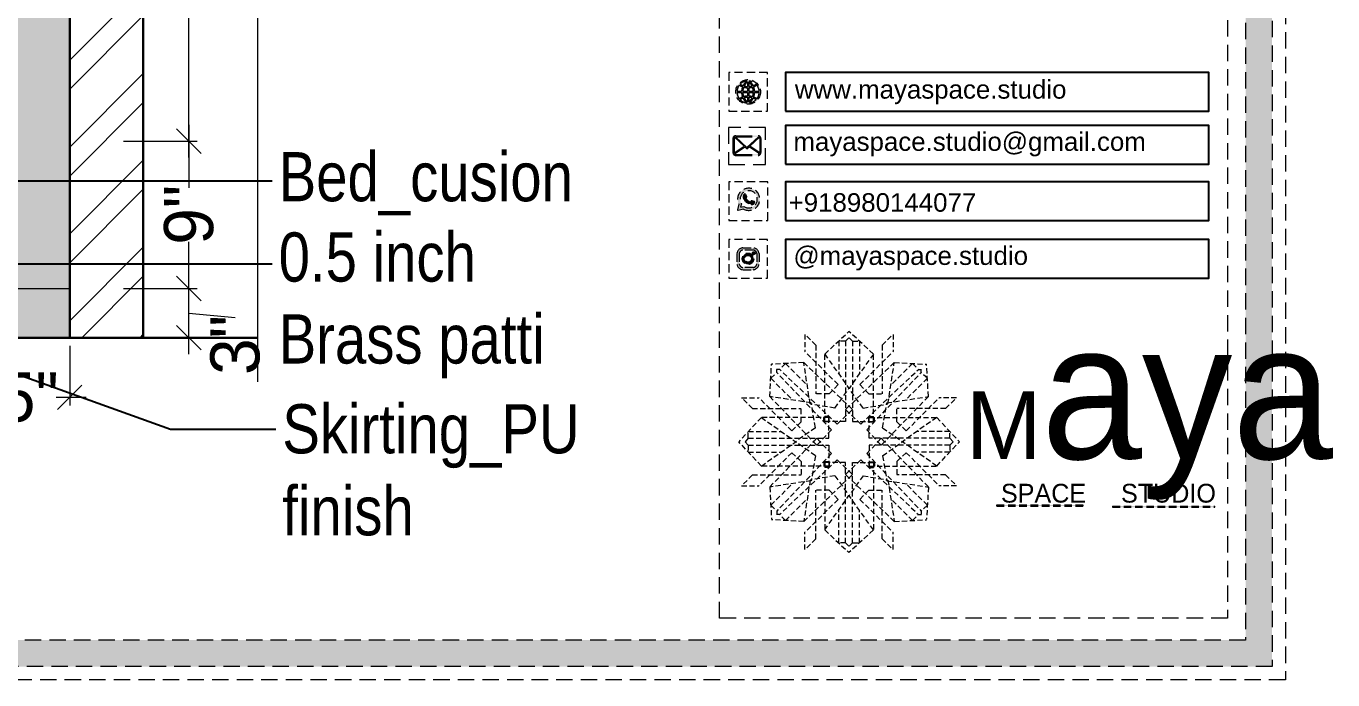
# Model space of a CAD drawing. Header units: millimetres. Extents: x 56222 to 3066687, y -650199 to -121287.
# Drawn here: x 134728 to 134807.8, y -183618 to -183578.1 of the extents above; entities that cross this region are included whole.
import ezdxf
from ezdxf import colors
from ezdxf.entities.mleader import LeaderData, LeaderLine
from ezdxf.math import Vec2, Vec3

# ---------------------------------------------------------------- set-up
doc = ezdxf.new("R2010")
doc.units = ezdxf.units.MM
doc.header["$MEASUREMENT"] = 0
doc.header["$PDMODE"] = 35
doc.linetypes.add('DASHED', pattern=[0.75, 0.5, -0.25])
doc.linetypes.add('DASHEDX2', pattern=[1.5, 1, -0.5])
doc.layers.get('Defpoints').update_dxf_attribs({"color": 220})
doc.layers.add('AR HATCH-7', color=7, linetype='Continuous')
for name, color, linetype, lineweight in [('Dimension', 10, 'DASHEDX2', 20), ('FURNITURE', 32, 'Continuous', 9), ('furniture dimensions', 1, 'DASHED', 0), ('SECTION ( SLAB PLine )', 104, 'Continuous', 30), ('Text', 7, 'Continuous', 15), ('wall', 7, 'Continuous', 30), ('XX~SLAB ( BEAM )~ ( DIM )', 7, 'Continuous', 9)]:
    doc.layers.add(name, color=color, linetype=linetype, lineweight=lineweight)
doc.styles.add('century g', font='GOTHIC.TTF')
doc.styles.get("Standard").update_dxf_attribs({"font": 'arial.ttf', "height": 6})
doc.styles.add('style4', font='ARIALN.TTF')
doc.dimstyles.new('Archana', dxfattribs={"dimtxt": 2, "dimasz": 0.75, "dimexe": 0.5, "dimexo": 0.5, "dimgap": 0, "dimtad": 0, "dimzin": 0, "dimdsep": 46, "dimlunit": 4, "dimtxsty": 'century g', "dimblk": 'OBLIQUE', "dimcen": 0, "dimdle": 1, "dimclrd": 256, "dimclre": 256, "dimclrt": 256, "dimadec": 0, "dimazin": 0, "dimtfac": 1, "dimtofl": 0, "dimtmove": 1, "dimatfit": 3, "dimfxl": 1, "dimfxlon": 1, "dimtolj": 1, "dimtzin": 0, "dimlwd": -1, "dimlwe": -1, "dimarcsym": 0})

# ---------------------------------------------------------------- blocks, each defined once
blk = doc.blocks.new('FSFSF')
at = {"color": 42, "lineweight": 5, "true_color": 0xe0ac11}
for p, q in [((28600.03, 143.51), (28600.03, 140.16)), ((28602.15, 141.41), (28600.03, 143.51)), ((28603.86, 139.69), (28608.58, 144.08)), ((28607.9, 142.22), (28606.58, 142.22)), ((28606.58, 142.22), (28606.58, 135.84)), ((28607.9, 142.22), (28608.58, 142.85)), ((28607.9, 142.22), (28607.9, 126.58)), ((28613.31, 139.69), (28608.58, 144.08)), ((28609.27, 142.22), (28608.59, 142.85)), ((28609.27, 142.22), (28609.27, 126.58)), ((28609.27, 142.22), (28610.59, 142.22)), ((28610.59, 142.22), (28610.59, 135.84)), ((28615.02, 141.41), (28617.14, 143.51)), ((28617.14, 143.51), (28617.14, 140.16)), ((28606.47, 133.76), (28600.03, 140.16)), ((28602.15, 141.41), (28602.15, 131.95)), ((28603.86, 126.58), (28603.86, 139.69)), ((28603.86, 139.69), (28608.58, 133.02)), ((28613.31, 139.69), (28608.59, 133.02)), ((28610.7, 133.76), (28617.14, 140.16)), ((28613.31, 126.58), (28613.31, 139.69)), ((28615.02, 141.41), (28615.02, 131.95)), ((28593.19, 131.45), (28593.54, 137.71)), ((28599.8, 138.06), (28593.54, 137.71)), ((28596.24, 137.86), (28595.12, 136.69)), ((28596.24, 137.86), (28600.47, 133.65)), ((28601.03, 130), (28599.8, 138.06)), ((28599.8, 138.05), (28608.58, 129.56)), ((28617.37, 138.05), (28608.59, 129.56)), ((28616.14, 130), (28617.37, 138.06)), ((28620.93, 137.86), (28616.7, 133.65)), ((28617.37, 138.06), (28623.63, 137.71)), ((28620.93, 137.86), (28622.05, 136.69)), ((28624, 131.45), (28623.65, 137.71)), ((28593.39, 135), (28594.56, 136.12)), ((28593.39, 135), (28597.6, 130.78)), ((28595.12, 136.69), (28594.53, 136.69)), ((28594.56, 136.12), (28594.56, 136.71)), ((28605.17, 124.98), (28594.56, 136.12)), ((28606.27, 126.08), (28595.12, 136.69)), ((28610.9, 126.08), (28622.05, 136.69)), ((28612.02, 124.98), (28622.62, 136.12)), ((28623.8, 135), (28619.59, 130.78)), ((28622.05, 136.69), (28622.64, 136.69)), ((28622.62, 136.12), (28622.62, 136.71)), ((28623.8, 135), (28622.62, 136.12)), ((28606.47, 133.76), (28604.75, 131.95)), ((28605.86, 129.18), (28608.58, 133.02)), ((28611.31, 129.18), (28608.59, 133.02)), ((28610.7, 133.76), (28612.42, 131.95)), ((28587.73, 131.22), (28591.08, 131.22)), ((28589.84, 129.1), (28587.73, 131.22)), ((28597.49, 124.78), (28591.08, 131.22)), ((28593.19, 131.45), (28601.69, 122.67)), ((28601.25, 130.22), (28593.19, 131.45)), ((28605.86, 129.18), (28601.03, 130)), ((28602.07, 125.39), (28601.25, 130.22)), ((28604.75, 131.95), (28602.15, 131.95)), ((28607.9, 128.92), (28608.58, 129.56)), ((28609.27, 128.92), (28608.59, 129.56)), ((28611.31, 129.18), (28616.14, 130)), ((28612.42, 131.95), (28615.02, 131.95)), ((28615.12, 125.39), (28615.94, 130.22)), ((28623.99, 131.45), (28615.5, 122.67)), ((28615.94, 130.22), (28624, 131.45)), ((28619.7, 124.78), (28626.1, 131.22)), ((28629.45, 131.22), (28626.1, 131.22)), ((28627.34, 129.1), (28629.45, 131.22)), ((28591.56, 127.39), (28587.17, 122.66)), ((28589.84, 129.1), (28599.29, 129.1)), ((28604.66, 127.39), (28591.56, 127.39)), ((28591.56, 127.39), (28598.23, 122.67)), ((28599.29, 126.5), (28599.29, 129.1)), ((28603.68, 126.54), (28603.68, 127.39)), ((28604.71, 127.57), (28603.86, 127.57)), ((28604.66, 123.35), (28604.66, 127.39)), ((28604.7, 126.58), (28604.71, 127.57)), ((28606.27, 126.08), (28608.58, 128.27)), ((28607.9, 128.92), (28608.58, 128.27)), ((28609.27, 128.92), (28608.59, 128.27)), ((28610.9, 126.08), (28608.59, 128.27)), ((28612.46, 126.58), (28612.46, 127.57)), ((28612.46, 127.57), (28613.31, 127.57)), ((28612.52, 123.35), (28612.52, 127.39)), ((28612.52, 127.39), (28625.63, 127.39)), ((28613.51, 126.54), (28613.51, 127.39)), ((28627.34, 129.1), (28617.89, 129.1)), ((28617.89, 126.5), (28617.89, 129.1)), ((28625.63, 127.39), (28618.96, 122.67)), ((28625.63, 127.39), (28630.02, 122.66)), ((28589.03, 123.35), (28589.03, 124.67)), ((28589.03, 124.67), (28595.4, 124.67)), ((28597.49, 124.78), (28599.29, 126.5)), ((28602.07, 125.39), (28598.23, 122.67)), ((28605.17, 124.98), (28602.97, 122.67)), ((28604.66, 126.54), (28603.68, 126.54)), ((28607.9, 126.58), (28603.86, 126.58)), ((28609.27, 126.58), (28613.31, 126.58)), ((28612.02, 124.98), (28614.21, 122.67)), ((28612.52, 126.54), (28613.51, 126.54)), ((28615.12, 125.39), (28618.96, 122.67)), ((28619.7, 124.78), (28617.89, 126.5)), ((28628.16, 124.67), (28621.78, 124.67)), ((28628.16, 123.35), (28628.16, 124.67)), ((28591.56, 117.94), (28587.17, 122.66)), ((28589.03, 123.35), (28588.4, 122.67)), ((28589.03, 121.98), (28588.4, 122.65)), ((28589.03, 123.35), (28604.66, 123.35)), ((28589.03, 121.98), (28604.66, 121.98)), ((28589.03, 121.98), (28589.03, 120.66)), ((28591.56, 117.94), (28598.23, 122.65)), ((28593.19, 113.88), (28601.69, 122.65)), ((28602.07, 119.94), (28598.23, 122.65)), ((28602.33, 123.35), (28601.69, 122.67)), ((28602.33, 121.98), (28601.69, 122.65)), ((28602.33, 123.35), (28602.97, 122.67)), ((28602.33, 121.98), (28602.97, 122.65)), ((28605.17, 120.35), (28602.97, 122.65)), ((28604.66, 121.98), (28604.66, 117.94)), ((28612.02, 120.35), (28614.21, 122.65)), ((28628.16, 123.35), (28612.52, 123.35)), ((28612.52, 121.98), (28612.52, 117.94)), ((28628.16, 121.98), (28612.52, 121.98)), ((28614.85, 123.35), (28614.21, 122.67)), ((28614.85, 121.98), (28614.21, 122.65)), ((28614.85, 123.35), (28615.5, 122.67)), ((28614.85, 121.98), (28615.5, 122.65)), ((28615.12, 119.94), (28618.96, 122.65)), ((28623.99, 113.88), (28615.5, 122.65)), ((28625.63, 117.94), (28618.96, 122.65)), ((28625.63, 117.94), (28630.02, 122.66)), ((28628.16, 123.35), (28628.78, 122.67)), ((28628.16, 121.98), (28628.78, 122.65)), ((28628.16, 121.98), (28628.16, 120.66)), ((28589.03, 120.66), (28595.4, 120.66)), ((28597.49, 120.54), (28591.08, 114.11)), ((28605.17, 120.35), (28594.56, 109.2)), ((28597.49, 120.54), (28599.29, 118.83)), ((28602.07, 119.94), (28601.25, 115.1)), ((28612.02, 120.35), (28622.62, 109.2)), ((28615.12, 119.94), (28615.94, 115.1)), ((28619.7, 120.54), (28617.89, 118.83)), ((28619.7, 120.54), (28626.1, 114.11)), ((28628.16, 120.66), (28621.78, 120.66)), ((28604.66, 117.94), (28591.56, 117.94)), ((28606.27, 119.15), (28595.12, 108.54)), ((28599.29, 118.83), (28599.29, 116.23)), ((28604.66, 118.78), (28603.68, 118.78)), ((28603.68, 118.78), (28603.68, 117.94)), ((28607.9, 118.65), (28603.86, 118.65)), ((28603.86, 118.65), (28603.86, 105.54)), ((28604.71, 117.66), (28603.86, 117.66)), ((28604.7, 118.65), (28604.71, 117.66)), ((28606.27, 119.15), (28608.58, 116.96)), ((28607.9, 103.01), (28607.9, 118.65)), ((28607.9, 116.31), (28608.58, 116.96)), ((28610.9, 119.15), (28608.59, 116.96)), ((28609.27, 116.31), (28608.59, 116.96)), ((28609.27, 118.65), (28613.31, 118.65)), ((28609.27, 103.01), (28609.27, 118.65)), ((28610.9, 119.15), (28622.05, 108.54)), ((28612.46, 118.65), (28612.46, 117.66)), ((28612.46, 117.66), (28613.31, 117.66)), ((28612.52, 118.78), (28613.51, 118.78)), ((28612.52, 117.94), (28625.63, 117.94)), ((28613.31, 118.65), (28613.31, 105.54)), ((28613.51, 118.78), (28613.51, 117.94)), ((28617.89, 118.83), (28617.89, 116.23)), ((28589.84, 116.23), (28587.73, 114.11)), ((28589.84, 116.23), (28599.29, 116.23)), ((28601.25, 115.1), (28593.19, 113.87)), ((28593.39, 110.32), (28597.6, 114.55)), ((28599.8, 107.17), (28608.58, 115.67)), ((28601.03, 115.23), (28599.8, 107.17)), ((28605.86, 116.05), (28601.03, 115.23)), ((28605.86, 116.05), (28608.58, 112.21)), ((28607.9, 116.31), (28608.58, 115.67)), ((28609.27, 116.31), (28608.59, 115.67)), ((28611.31, 116.05), (28608.59, 112.21)), ((28617.37, 107.17), (28608.59, 115.67)), ((28611.31, 116.05), (28616.14, 115.23)), ((28615.94, 115.1), (28624, 113.87)), ((28616.14, 115.23), (28617.37, 107.17)), ((28627.34, 116.23), (28617.89, 116.23)), ((28623.8, 110.32), (28619.59, 114.55)), ((28627.34, 116.23), (28629.45, 114.11)), ((28587.73, 114.11), (28591.08, 114.11)), ((28593.19, 113.87), (28593.54, 107.62)), ((28602.15, 103.82), (28602.15, 113.27)), ((28604.75, 113.27), (28602.15, 113.27)), ((28603.86, 105.54), (28608.58, 112.21)), ((28606.47, 111.47), (28604.75, 113.27)), ((28613.31, 105.54), (28608.59, 112.21)), ((28610.7, 111.47), (28612.42, 113.27)), ((28612.42, 113.27), (28615.02, 113.27)), ((28615.02, 103.82), (28615.02, 113.27)), ((28624, 113.87), (28623.65, 107.62)), ((28629.45, 114.11), (28626.1, 114.11)), ((28593.39, 110.32), (28594.56, 109.2)), ((28594.56, 109.2), (28594.56, 108.61)), ((28596.24, 107.37), (28600.47, 111.58)), ((28606.47, 111.47), (28600.03, 105.07)), ((28606.58, 103.01), (28606.58, 109.38)), ((28610.59, 103.01), (28610.59, 109.38)), ((28610.7, 111.47), (28617.14, 105.07)), ((28620.93, 107.37), (28616.7, 111.58)), ((28623.8, 110.32), (28622.62, 109.2)), ((28622.62, 109.2), (28622.62, 108.61)), ((28599.8, 107.17), (28593.54, 107.52)), ((28595.12, 108.54), (28594.53, 108.54)), ((28596.24, 107.37), (28595.12, 108.54)), ((28617.37, 107.17), (28623.63, 107.52)), ((28620.93, 107.37), (28622.05, 108.54)), ((28622.05, 108.54), (28622.64, 108.54)), ((28600.03, 101.71), (28600.03, 105.07)), ((28603.86, 105.54), (28608.58, 101.15)), ((28613.31, 105.54), (28608.58, 101.15)), ((28617.14, 101.71), (28617.14, 105.07)), ((28602.15, 103.82), (28600.03, 101.71)), ((28607.9, 103.01), (28606.58, 103.01)), ((28607.9, 103.01), (28608.58, 102.38)), ((28609.27, 103.01), (28608.59, 102.38)), ((28609.27, 103.01), (28610.59, 103.01)), ((28615.02, 103.82), (28617.14, 101.71))]:
    blk.add_line(p, q, dxfattribs=at)
blk = doc.blocks.new('hgwg')
at = {"layer": 'Dimension', "true_color": 0xd39e00}
h = blk.add_hatch(color=42, dxfattribs=at)
h.dxf.hatch_style = 1
h.paths.add_polyline_path([(27505.71, 45.05), (27494.27, 45.05), (27494.27, 44.9), (27505.71, 44.9)])
h = blk.add_hatch(color=42, dxfattribs=at)
h.dxf.hatch_style = 1
h.paths.add_polyline_path([(27523.3, 44.9), (27509.68, 44.9), (27509.68, 44.75), (27523.3, 44.75)])
at = {"layer": 'Dimension', "color": 42, "true_color": 0xd39e00}
for p, q in [((27494.27, 45.05), (27505.71, 45.05)), ((27494.27, 44.9), (27494.27, 45.05)), ((27494.27, 44.9), (27505.71, 44.9)), ((27505.71, 45.05), (27505.71, 44.9)), ((27509.68, 44.9), (27523.3, 44.9)), ((27509.68, 44.9), (27509.68, 44.75)), ((27509.68, 44.75), (27523.3, 44.75)), ((27523.3, 44.75), (27523.3, 44.9))]:
    blk.add_line(p, q, dxfattribs=at)
at = {"layer": 'Dimension', "color": 42, "true_color": 0xd39e00, "attachment_point": 1}
for s, width, insert, char_height in [('{\\fCinzel|b0|i0|c0|p2;\\H1.5x;M\\fAmsterdam One|b0|i0|c0|p2;\\H2x;aya}', 85.3277, (27490.17, 69.17), 6), ('{\\fCinzel|b0|i0|c0|p0;SPACE     STUDIO}', 66.129, (27494.83, 47.86), 2.5)]:
    blk.add_mtext_dynamic_manual_height_columns(s, width=width, gutter_width=30, heights=[0], dxfattribs=dict(at, insert=insert, char_height=char_height))
blk = doc.blocks.new('QEGW4TG')
at = {"layer": 'Dimension', "true_color": 0x000000}
h = blk.add_hatch(color=18, dxfattribs=at)
h.dxf.hatch_style = 1
h.paths.add_polyline_path([(2.69, 1.93, 0.170513), (2.95, 1.97, 0.190337), (3.11, 2.18, 0.466684), (3.03, 2.29), (2.79, 2.37, 0.273721), (2.69, 2.34, 0.040749), (2.63, 2.27, -0.441282), (2.53, 2.25, -0.11828), (2.06, 2.64, -0.441282), (2.07, 2.74, 0.040749), (2.13, 2.81, 0.290083), (2.14, 2.92), (2.01, 3.18, 0.316231), (1.91, 3.2, 0.190337), (1.73, 3, 0.170513), (1.72, 2.74, 0.252784)], flags=0)
h.paths.add_polyline_path([(1.19, 1.98), (1.03, 1.3, 0.550912), (1.11, 1.23), (1.75, 1.39, 6.344125)])
h.paths.add_polyline_path([(1.81, 1.7), (1.4, 1.6), (1.5, 2.03, -9.071339)], flags=16)
h.paths.add_polyline_path([(2.95, 1.97, -0.203224), (2.64, 1.94, -0.231509), (1.75, 2.69, -0.209023), (1.73, 3, -0.17811), (1.89, 3.19, -0.370089), (2.01, 3.18), (2.17, 2.86, -0.071517), (2.06, 2.73, 0.321676), (2.05, 2.65, 0.126524), (2.55, 2.24, 0.312216), (2.62, 2.26, -0.041087), (2.68, 2.34, -0.290673), (2.79, 2.37), (3.13, 2.26, -0.24764)], flags=0)
h = blk.add_hatch(color=18, dxfattribs=at)
h.dxf.hatch_style = 1
h.paths.add_polyline_path([(2.69, 2.34, 0.040749), (2.63, 2.27, -0.441282), (2.53, 2.25, -0.11828), (2.06, 2.64, -0.441282), (2.07, 2.74, 0.040749), (2.13, 2.81, 0.290083), (2.14, 2.92), (2.01, 3.18, 0.316231), (1.91, 3.2, 0.190337), (1.73, 3, 0.170513), (1.72, 2.74, 0.252784), (2.69, 1.93, 0.170513), (2.95, 1.97, 0.190337), (3.11, 2.18, 0.466684), (3.03, 2.29), (2.79, 2.37, 0.273721)])
for p, q in [((2.01, 3.18), (2.14, 2.92)), ((1.19, 1.98), (1.03, 1.3)), ((1.5, 2.03), (1.4, 1.6)), ((1.4, 1.6), (1.81, 1.7)), ((3.07, 2.28), (2.8, 2.36)), ((1.1, 1.23), (1.75, 1.39))]:
    blk.add_line(p, q)
blk.add_lwpolyline([(0, 0), (4.68, 0), (4.68, 4.68), (0, 4.68)], close=True)
for centre, radius, start, end in [((2.39, 2.56), 1.34, 241.4727, 205.6422), ((2.39, 2.56), 1.04, 235.9962, 210.8333), ((2.07, 2.87), 0.364, 118.9685, 159.3648), ((1.94, 3.12), 0.0896, 41.8985, 123.1344), ((2.09, 2.87), 0.39, 159.7007, 198.4072), ((2.96, 3.23), 1.33, 201.4218, 258.1669), ((2.11, 2.68), 0.066, 135.9932, 224.8892), ((1.67, 3.16), 0.586, 312.4617, 321.8728), ((3.12, 3.42), 1.31, 216.5455, 243.5279), ((2.05, 2.87), 0.104, 320.3924, 28.6971), ((2.57, 2.3), 0.066, 234.2482, 323.1441), ((3.11, 1.94), 0.586, 137.2645, 146.6756), ((2.76, 2.27), 0.104, 70.4402, 138.745), ((2.75, 2.31), 0.39, 260.7301, 299.4366), ((2.76, 2.29), 0.364, 299.7725, 340.1688), ((3.03, 2.2), 0.0896, 336.0029, 57.2388), ((1.09, 1.29), 0.0598, 164.8483, 282.1458)]:
    blk.add_arc(centre, radius, start, end)
blk = doc.blocks.new('ASGERG')
at = {"layer": 'Dimension', "true_color": 0x000000}
h = blk.add_hatch(color=18, dxfattribs=at)
h.dxf.hatch_style = 1
h.paths.add_polyline_path([(0.99, 1.7, 0.402382), (1.83, 1.03), (2.96, 1.03, 0.353872), (3.66, 1.7), (3.66, 2.99, 0.402382), (2.83, 3.67), (1.69, 3.67, 0.353872), (0.99, 2.99)])
h.paths.add_polyline_path([(1.27, 2.85, -0.426145), (1.72, 3.4), (2.85, 3.4, -0.402382), (3.38, 2.97), (3.38, 1.85, -0.426145), (2.94, 1.3), (1.8, 1.3, -0.402382), (1.27, 1.72)], flags=16)
h.paths.add_polyline_path([(3.02, 2.35, -1), (1.64, 2.35, -1)], flags=0)
h.paths.add_polyline_path([(2.74, 2.35, -1), (1.92, 2.35, -1)], flags=0)
h.paths.add_polyline_path([(3.19, 3.02, -1), (2.86, 3.02, -1)], flags=0)
h.paths.add_polyline_path([(1.64, 2.35, 1), (3.02, 2.35, 1)], flags=0)
h = blk.add_hatch(color=18, dxfattribs=at)
h.dxf.hatch_style = 1
h.paths.add_polyline_path([(3.19, 3.02, 1), (2.86, 3.02, 1)])
h = blk.add_hatch(color=18, dxfattribs=at)
h.dxf.hatch_style = 1
h.paths.add_polyline_path([(1.64, 2.35, 1), (3.02, 2.35, 1)])
h.paths.add_polyline_path([(2.74, 2.35, -1), (1.92, 2.35, -1)], flags=16)
for p, q in [((1.69, 3.67), (2.96, 3.67)), ((2.94, 3.4), (1.72, 3.4)), ((0.99, 2.99), (0.99, 1.7)), ((1.27, 2.97), (1.27, 1.72)), ((3.38, 2.97), (3.38, 1.72)), ((3.66, 2.99), (3.66, 1.7)), ((1.69, 1.03), (2.96, 1.03)), ((2.94, 1.3), (1.72, 1.3))]:
    blk.add_line(p, q)
blk.add_lwpolyline([(0, 0), (4.68, 0), (4.68, 4.68), (0, 4.68)], close=True)
for centre, radius in [((3.02, 3.02), 0.168), ((2.33, 2.35), 0.694), ((2.33, 2.35), 0.414)]:
    blk.add_circle(centre, radius)
for centre, radius, start, end in [((1.76, 2.89), 0.778, 94.8631, 172.8127), ((1.76, 2.91), 0.491, 94.8631, 172.8127), ((2.9, 2.91), 0.491, 7.1873, 85.1369), ((2.89, 2.89), 0.778, 7.1873, 85.1369), ((1.76, 1.8), 0.778, 187.1873, 265.1369), ((1.76, 1.78), 0.491, 187.1873, 265.1369), ((2.9, 1.78), 0.491, 274.8631, 352.8127), ((2.89, 1.8), 0.778, 274.8631, 352.8127)]:
    blk.add_arc(centre, radius, start, end)
blk = doc.blocks.new('DTGWEGEARG')
at = {"layer": 'Dimension', "true_color": 0x000000}
h = blk.add_hatch(color=18, dxfattribs=at)
h.dxf.hatch_style = 1
h.paths.add_polyline_path([(3.83, 2.34, 1), (0.85, 2.34, 1)])
h.paths.add_polyline_path([(2.51, 1.01, 0.105795), (2.96, 1.58, -0.055205), (3.3, 1.41, -0.169822)], flags=16)
h.paths.add_polyline_path([(2.41, 1.12), (2.41, 1.69, -0.058279), (2.81, 1.63, -0.103353)], flags=16)
h.paths.add_polyline_path([(2.26, 1.13, -0.101741), (1.87, 1.63, -0.057171), (2.26, 1.69)], flags=16)
h.paths.add_polyline_path([(2.17, 1.01, -0.169822), (1.38, 1.41, -0.055205), (1.72, 1.58, 0.105795)], flags=16)
h.paths.add_polyline_path([(3.02, 1.72, 0.081336), (3.13, 2.27), (3.68, 2.27, -0.152069), (3.4, 1.52, 0.05687)], flags=16)
h.paths.add_polyline_path([(2.87, 1.77, 0.061945), (2.41, 1.84), (2.41, 2.27), (2.98, 2.27, -0.081344)], flags=16)
h.paths.add_polyline_path([(2.26, 1.84, 0.060923), (1.8, 1.77, -0.081344), (1.7, 2.27), (2.26, 2.27)], flags=16)
h.paths.add_polyline_path([(1.66, 1.72, 0.05687), (1.28, 1.52, -0.152069), (1, 2.27), (1.55, 2.27, 0.081336)], flags=16)
h.paths.add_polyline_path([(2.41, 2.42), (2.41, 2.83, 0.061945), (2.87, 2.91, -0.080009), (2.98, 2.42)], flags=16)
h.paths.add_polyline_path([(3.13, 2.42, 0.080116), (3.02, 2.96, 0.05687), (3.4, 3.16, 0.028258), (3.3, 3.27, -0.055205), (2.96, 3.1, 0.105795), (2.51, 3.67, -0.36029), (3.68, 2.42)], flags=16)
h.paths.add_polyline_path([(2.26, 2.42), (1.7, 2.42, -0.080009), (1.8, 2.91, 0.060923), (2.26, 2.84)], flags=16)
h.paths.add_polyline_path([(1.55, 2.42), (1, 2.42, -0.150466), (1.28, 3.16, 0.05687), (1.66, 2.96, 0.080116)], flags=16)
h.paths.add_polyline_path([(2.41, 2.98), (2.41, 3.56, -0.103353), (2.81, 3.05, -0.058279)], flags=16)
h.paths.add_polyline_path([(2.26, 2.99, -0.057171), (1.87, 3.05, -0.101741), (2.26, 3.55)], flags=16)
h.paths.add_polyline_path([(1.72, 3.1, -0.055205), (1.38, 3.27, -0.169822), (2.17, 3.67, 0.105795)], flags=16)
blk.add_lwpolyline([(0, 0), (4.68, 0), (4.68, 4.68), (0, 4.68)], close=True)
at = {"layer": 'Dimension', "color": 18, "true_color": 0x000000}
for p, q in [((2.26, 3.55), (2.26, 2.99)), ((2.41, 3.56), (2.41, 2.98)), ((1, 2.42), (1.55, 2.42)), ((1, 2.27), (1.55, 2.27)), ((1.7, 2.42), (2.26, 2.42)), ((1.7, 2.27), (2.26, 2.27)), ((2.26, 2.84), (2.26, 2.42)), ((2.26, 2.27), (2.26, 1.84)), ((2.26, 1.69), (2.26, 1.13)), ((2.41, 2.83), (2.41, 2.42)), ((2.41, 2.42), (2.98, 2.42)), ((2.41, 2.27), (2.98, 2.27)), ((2.41, 2.27), (2.41, 1.84)), ((2.41, 1.69), (2.41, 1.12)), ((3.13, 2.42), (3.68, 2.42)), ((3.13, 2.27), (3.68, 2.27))]:
    blk.add_line(p, q, dxfattribs=at)
blk.add_circle((2.34, 2.34), 1.49, dxfattribs=at)
for centre, radius, start, end in [((2.34, 2.34), 1.34, 97.3549, 135.9073), ((2.34, 4.74), 1.75, 236.7417, 249.3811), ((3.28, 2.34), 1.73, 129.9301, 154.0867), ((3.28, 2.34), 1.58, 130.1073, 153.3446), ((1.4, 2.34), 1.58, 26.6554, 50.2584), ((2.34, 2.34), 1.34, 3.3907, 82.6451), ((1.4, 2.34), 1.73, 25.9133, 50.0699), ((2.34, 4.74), 1.75, 290.6189, 303.2583), ((2.34, 2.34), 1.34, 142.3819, 176.6093), ((2.34, 2.34), 1.34, 183.0315, 217.6181), ((2.34, 4.74), 1.9, 236.1399, 249.1595), ((2.34, -0.06), 1.9, 110.8405, 123.8601), ((2.34, -0.06), 1.75, 110.6189, 123.2583), ((3.28, 2.34), 1.73, 159.0567, 177.3789), ((3.28, 2.34), 1.73, 182.3435, 200.9433), ((3.28, 2.34), 1.58, 158.8325, 177.1302), ((3.28, 2.34), 1.58, 182.5658, 201.1675), ((3.28, 2.34), 1.73, 205.9133, 230.0699), ((2.34, 4.74), 1.9, 253.6799, 267.6253), ((2.34, -0.06), 1.9, 92.3747, 106.3201), ((2.34, 4.74), 1.75, 254.3336, 267.422), ((2.34, -0.06), 1.75, 92.578, 105.6664), ((3.28, 2.34), 1.58, 206.6554, 229.8927), ((2.34, 4.74), 1.75, 272.3248, 285.6664), ((2.34, 4.74), 1.9, 272.1415, 286.3201), ((2.34, -0.06), 1.9, 73.6799, 87.8585), ((2.34, -0.06), 1.75, 74.3336, 87.6752), ((1.4, 2.34), 1.58, 309.7416, 333.3446), ((1.4, 2.34), 1.73, 309.9301, 334.0867), ((1.4, 2.34), 1.58, 2.8698, 21.1675), ((1.4, 2.34), 1.58, 338.8325, 357.4342), ((2.34, -0.06), 1.75, 56.7417, 69.3811), ((2.34, 4.74), 1.9, 290.8405, 303.8601), ((1.4, 2.34), 1.73, 2.6211, 20.9433), ((1.4, 2.34), 1.73, 339.0567, 357.6565), ((2.34, -0.06), 1.9, 56.1399, 69.1595), ((2.34, 2.34), 1.34, 322.3819, 356.9685), ((2.34, 2.34), 1.34, 224.0927, 262.6451), ((2.34, 2.34), 1.34, 277.3549, 315.9073)]:
    blk.add_arc(centre, radius, start, end, dxfattribs=at)
blk = doc.blocks.new('_Oblique')
at = {"layer": 'wall', "color": 0, "lineweight": -2}
blk.add_line((-0.5, -0.5), (0.5, 0.5), dxfattribs=at)
blk = doc.blocks.new('*D200')
at = {"layer": 'Defpoints', "color": 0, "linetype": 'Continuous', "lineweight": 30, "transparency": 16777216}
for p in [(134725.705, -183594.119), (134737.972, -183594.119), (134730.694, -183597.12)]:
    blk.add_point(p, dxfattribs=at)
at = {"layer": 'furniture dimensions', "color": 5, "linetype": 'Continuous', "transparency": 16777216}
for p, q in [((134737.972, -183598.12), (134737.972, -183593.119)), ((134733.972, -183594.119), (134738.472, -183594.119)), ((134737.972, -183595.619), (134740.797, -183595.885))]:
    blk.add_line(p, q, dxfattribs=at)
at = {"layer": 'furniture dimensions', "color": 5, "linetype": 'ByBlock', "transparency": 16777216}
blk.add_line((134733.972, -183597.12), (134738.472, -183597.12), dxfattribs=at)
at = {"layer": 'furniture dimensions', "color": 5, "linetype": 'Continuous', "transparency": 16777216, "xscale": 1.5, "yscale": 1.5, "zscale": 1.5}
for p, rotation in [((134737.972, -183594.119), 90), ((134737.972, -183597.12), 270)]:
    blk.add_blockref('_Oblique', p, dxfattribs=dict(at, rotation=rotation))
at = {"layer": 'furniture dimensions', "linetype": 'Continuous', "lineweight": 0, "transparency": 16777216, "insert": (134740.797, -183597.565), "char_height": 3, "attachment_point": 5, "rotation": 90, "style": 'century g'}
blk.add_mtext('\\A1;3"', dxfattribs=at)
blk = doc.blocks.new('*D201')
at = {"layer": 'Defpoints', "color": 0, "linetype": 'Continuous', "lineweight": 30, "transparency": 16777216}
for p in [(134689.519, -183555.12), (134737.972, -183555.12), (134725.694, -183585.12)]:
    blk.add_point(p, dxfattribs=at)
at = {"layer": 'furniture dimensions', "color": 5, "linetype": 'Continuous', "transparency": 16777216}
for p, q in [((134737.972, -183554.12), (134737.972, -183566.164)), ((134733.972, -183555.12), (134738.472, -183555.12)), ((134737.972, -183586.12), (134737.972, -183574.075))]:
    blk.add_line(p, q, dxfattribs=at)
at = {"layer": 'furniture dimensions', "color": 5, "linetype": 'ByBlock', "transparency": 16777216}
blk.add_line((134733.972, -183585.12), (134738.472, -183585.12), dxfattribs=at)
at = {"layer": 'furniture dimensions', "color": 5, "linetype": 'Continuous', "transparency": 16777216, "xscale": 1.5, "yscale": 1.5, "zscale": 1.5}
for p, rotation in [((134737.972, -183555.12), 90), ((134737.972, -183585.12), 270)]:
    blk.add_blockref('_Oblique', p, dxfattribs=dict(at, rotation=rotation))
at = {"layer": 'furniture dimensions', "linetype": 'Continuous', "lineweight": 0, "transparency": 16777216, "insert": (134737.972, -183570.12), "char_height": 3, "attachment_point": 5, "rotation": 90, "style": 'century g'}
blk.add_mtext('\\A1;2\'-6"', dxfattribs=at)
blk = doc.blocks.new('*D382')
at = {"layer": 'Defpoints', "color": 0, "linetype": 'Continuous', "lineweight": 30, "transparency": 16777216}
for p in [(134725.707, -183585.119), (134737.972, -183585.119), (134725.705, -183594.119)]:
    blk.add_point(p, dxfattribs=at)
at = {"layer": 'furniture dimensions', "color": 5, "linetype": 'Continuous', "transparency": 16777216}
for p, q in [((134737.972, -183584.119), (134737.972, -183587.967)), ((134733.972, -183585.119), (134738.472, -183585.119)), ((134737.972, -183595.119), (134737.972, -183591.271))]:
    blk.add_line(p, q, dxfattribs=at)
at = {"layer": 'furniture dimensions', "color": 5, "linetype": 'ByBlock', "transparency": 16777216}
blk.add_line((134733.972, -183594.119), (134738.472, -183594.119), dxfattribs=at)
at = {"layer": 'furniture dimensions', "color": 5, "linetype": 'Continuous', "transparency": 16777216, "xscale": 1.5, "yscale": 1.5, "zscale": 1.5}
for p, rotation in [((134737.972, -183585.119), 90), ((134737.972, -183594.119), 270)]:
    blk.add_blockref('_Oblique', p, dxfattribs=dict(at, rotation=rotation))
at = {"layer": 'furniture dimensions', "linetype": 'Continuous', "lineweight": 0, "transparency": 16777216, "insert": (134737.972, -183589.619), "char_height": 3, "attachment_point": 5, "rotation": 90, "style": 'century g'}
blk.add_mtext('\\A1;9"', dxfattribs=at)
blk = doc.blocks.new('*D385')
at = {"layer": 'Defpoints', "color": 0, "linetype": 'Continuous', "lineweight": 30, "transparency": 16777216}
for p in [(134725.708, -183597.12), (134730.694, -183597.12), (134730.694, -183600.761)]:
    blk.add_point(p, dxfattribs=at)
at = {"layer": 'furniture dimensions', "color": 5, "linetype": 'ByBlock', "transparency": 16777216}
blk.add_line((134725.708, -183597.62), (134725.708, -183601.261), dxfattribs=at)
at = {"layer": 'furniture dimensions', "color": 5, "linetype": 'Continuous', "transparency": 16777216}
for p, q in [((134730.694, -183597.62), (134730.694, -183601.261)), ((134724.708, -183600.761), (134726.532, -183600.761)), ((134731.694, -183600.761), (134729.87, -183600.761))]:
    blk.add_line(p, q, dxfattribs=at)
at = {"layer": 'furniture dimensions', "color": 5, "linetype": 'Continuous', "transparency": 16777216, "xscale": 1.5, "yscale": 1.5, "zscale": 1.5, "rotation": 180}
blk.add_blockref('_Oblique', (134725.708, -183600.761), dxfattribs=at)
at = {"layer": 'furniture dimensions', "color": 5, "linetype": 'Continuous', "transparency": 16777216, "xscale": 1.5, "yscale": 1.5, "zscale": 1.5}
blk.add_blockref('_Oblique', (134730.694, -183600.761), dxfattribs=at)
at = {"layer": 'furniture dimensions', "linetype": 'Continuous', "lineweight": 0, "transparency": 16777216, "insert": (134728.201, -183600.761), "char_height": 3, "attachment_point": 5, "style": 'century g'}
blk.add_mtext('\\A1;5"', dxfattribs=at)

msp = doc.modelspace()

# ---------------------------------------------------------------- hatches: boundary and pattern name
at = {"layer": 'AR HATCH-7', "lineweight": 18, "true_color": 0x939598, "transparency": 33554687}
h = msp.add_hatch(dxfattribs=at)
h.set_pattern_fill('ANSI32', color=252, scale=10)
h.set_pattern_definition([(45, (-16.5308, -2.0757), (-2.65165043, 2.65165043), []), (45, (-14.763, -2.0757), (-2.65165043, 2.65165043), [])])
h.paths.add_polyline_path([(134601.689, -183473.12), (134592.689, -183473.12), (134592.689, -183597.12), (134601.689, -183597.12)])
h.paths.add_polyline_path([(134735.188, -183473.12), (134730.694, -183473.12), (134730.694, -183597.12), (134735.188, -183597.12)])
at = {"layer": 'AR HATCH-7', "lineweight": 30, "true_color": 0xf2e8da, "transparency": 33554559}
h = msp.add_hatch(color=254, dxfattribs=at)
h.dxf.hatch_style = 1
edge = h.paths.add_edge_path()
edge.add_line((134730.694, -183486.12), (134607.689, -183486.12))
edge.add_line((134607.689, -183486.12), (134607.707, -183525.59))
edge.add_arc((134610.707, -183525.59), 3, 90, 180, ccw=False)
edge.add_line((134610.707, -183522.59), (134613.699, -183522.59))
edge.add_line((134613.699, -183522.59), (134613.699, -183529.473))
edge.add_line((134613.699, -183529.473), (134617.757, -183529.473))
edge.add_line((134617.757, -183529.473), (134617.757, -183506.171))
edge.add_arc((134626.757, -183506.171), 9, 90.49955, 180, ccw=False)
edge.add_line((134626.678, -183497.172), (134706.559, -183497.172))
edge.add_arc((134706.638, -183506.171), 9, 0, 90.49955, ccw=False)
edge.add_line((134715.638, -183506.171), (134715.638, -183529.473))
edge.add_line((134715.638, -183529.473), (134719.695, -183529.473))
edge.add_line((134719.695, -183529.473), (134719.695, -183522.59))
edge.add_line((134719.695, -183522.59), (134722.687, -183522.59))
edge.add_arc((134722.687, -183525.59), 3, 0.03475, 90, ccw=False)
edge.add_line((134725.687, -183525.589), (134725.705, -183597.12))
edge.add_line((134725.705, -183597.12), (134730.694, -183597.12))
edge.add_line((134730.694, -183597.12), (134730.694, -183562.838))
edge.add_line((134730.694, -183562.838), (134730.694, -183486.12))
h.paths.add_polyline_path([(134607.689, -183486.12), (134601.689, -183486.12), (134601.689, -183597.12), (134607.689, -183597.12)])
h.paths.add_polyline_path([(134730.694, -183479.12), (134601.689, -183479.12), (134601.689, -183486.12), (134730.694, -183486.12)])
at = {"layer": 'Dimension', "true_color": 0xd39e00}
h = msp.add_hatch(color=42, dxfattribs=at)
h.paths.add_polyline_path([(134573.341, -183454.786), (134573.341, -183617.195), (134804.076, -183617.195), (134804.076, -183454.786)])
h.paths.add_polyline_path([(134574.96, -183456.405), (134802.457, -183456.405), (134802.457, -183615.576), (134574.96, -183615.576)], flags=16)
at = {"layer": 'Dimension', "true_color": 0x000000}
h = msp.add_hatch(color=18, dxfattribs=at)
h.dxf.hatch_style = 1
h.paths.add_polyline_path([(134772.711, -183585.995, 0.414214), (134772.883, -183585.823), (134772.883, -183584.963, 0.414214), (134772.711, -183584.791), (134771.345, -183584.791, 0.414214), (134771.173, -183584.963), (134771.173, -183585.823, 0.414214), (134771.345, -183585.995)])
h.paths.add_polyline_path([(134772.155, -183585.477), (134772.787, -183585.899, -0.198912), (134772.711, -183585.93), (134771.345, -183585.93, -0.198912), (134771.269, -183585.899), (134771.902, -183585.477), (134772.028, -183585.596)], flags=16)
h.paths.add_polyline_path([(134772.028, -183585.507), (134771.333, -183584.857, -0.028783), (134771.345, -183584.856), (134772.711, -183584.856, -0.028783), (134772.724, -183584.857)], flags=16)
h.paths.add_polyline_path([(134772.204, -183585.432), (134772.786, -183584.886, -0.202482), (134772.819, -183584.963), (134772.819, -183585.823, -0.043076), (134772.817, -183585.841)], flags=16)
h.paths.add_polyline_path([(134771.853, -183585.432), (134771.24, -183585.841, -0.043076), (134771.238, -183585.823), (134771.238, -183584.963, -0.202482), (134771.27, -183584.886)], flags=16)

# ---------------------------------------------------------------- linework, layer by layer
at = {"color": 18, "true_color": 0x000000, "elevation": 0.119}
for points in [[(134774.371, -183583.302), (134800.224, -183583.302), (134800.224, -183580.939), (134774.371, -183580.939)], [(134774.371, -183586.527), (134800.224, -183586.527), (134800.224, -183584.164), (134774.371, -183584.164)], [(134774.383, -183589.967), (134800.224, -183589.967), (134800.224, -183587.604), (134774.383, -183587.604)], [(134774.371, -183593.49), (134800.224, -183593.49), (134800.224, -183591.127), (134774.371, -183591.127)]]:
    msp.add_lwpolyline(points, close=True, dxfattribs=at)
at = {"layer": 'Dimension', "color": 18, "true_color": 0x000000}
for p, q in [((134771.173, -183584.963, 0.119), (134771.173, -183585.823, 0.119)), ((134771.238, -183584.963, 0.119), (134771.238, -183585.823, 0.119)), ((134771.27, -183584.886, 0.119), (134771.853, -183585.432, 0.119)), ((134771.333, -183584.857, 0.119), (134772.028, -183585.507, 0.119)), ((134771.345, -183584.791, 0.119), (134772.711, -183584.791, 0.119)), ((134771.345, -183584.856, 0.119), (134772.711, -183584.856, 0.119)), ((134772.028, -183585.507, 0.119), (134772.724, -183584.857, 0.119)), ((134772.204, -183585.432, 0.119), (134772.786, -183584.886, 0.119)), ((134772.819, -183584.963, 0.119), (134772.819, -183585.823, 0.119)), ((134772.883, -183584.963, 0.119), (134772.883, -183585.823, 0.119)), ((134771.24, -183585.841, 0.119), (134771.853, -183585.432, 0.119)), ((134771.269, -183585.899, 0.119), (134771.902, -183585.477, 0.119)), ((134771.345, -183585.93, 0.119), (134772.711, -183585.93, 0.119)), ((134771.345, -183585.995, 0.119), (134772.711, -183585.995, 0.119)), ((134771.902, -183585.477, 0.119), (134772.028, -183585.596, 0.119)), ((134772.028, -183585.596, 0.119), (134772.155, -183585.477, 0.119)), ((134772.787, -183585.899, 0.119), (134772.155, -183585.477, 0.119)), ((134772.817, -183585.841, 0.119), (134772.204, -183585.432, 0.119))]:
    msp.add_line(p, q, dxfattribs=at)
at = {"layer": 'Dimension', "color": 42, "true_color": 0xd39e00, "elevation": 0.119}
for points in [[(134572.531, -183453.976), (134804.886, -183453.976), (134804.886, -183618.005), (134572.531, -183618.005)], [(134573.341, -183454.786), (134804.076, -183454.786), (134804.076, -183617.195), (134573.341, -183617.195)], [(134574.96, -183456.405), (134802.457, -183456.405), (134802.457, -183615.576), (134574.96, -183615.576)], [(134770.357, -183614.243), (134770.357, -183457.738), (134801.361, -183457.738), (134801.361, -183614.243)]]:
    msp.add_lwpolyline(points, close=True, dxfattribs=at)
at = {"layer": 'Dimension', "elevation": 0.119}
msp.add_lwpolyline([(134770.904, -183586.545), (134773.151, -183586.545), (134773.151, -183584.298), (134770.904, -183584.298)], close=True, dxfattribs=at)
at = {"layer": 'Dimension', "color": 18, "true_color": 0x000000}
for centre, radius, start, end in [((134771.345, -183584.963, 0.119), 0.172, 90, 180), ((134771.345, -183584.963, 0.119), 0.107, 134.21354, 180), ((134771.345, -183584.963, 0.119), 0.107, 90, 96.59481), ((134772.711, -183584.963, 0.119), 0.172, 0, 90), ((134772.711, -183584.963, 0.119), 0.107, 83.40519, 90), ((134772.711, -183584.963, 0.119), 0.107, 0, 45.78646), ((134771.345, -183585.823, 0.119), 0.172, 180, 270), ((134771.345, -183585.823, 0.119), 0.107, 180, 189.86619), ((134771.345, -183585.823, 0.119), 0.107, 224.99995, 270), ((134772.711, -183585.823, 0.119), 0.172, 270, 0), ((134772.711, -183585.823, 0.119), 0.107, 270, 315.00005), ((134772.711, -183585.823, 0.119), 0.107, 350.13381, 0)]:
    msp.add_arc(centre, radius, start, end, dxfattribs=at)
at = {"layer": 'FURNITURE', "lineweight": 25}
msp.add_line((134730.694, -183562.838), (134730.694, -183585.12), dxfattribs=at)
at = {"layer": 'FURNITURE'}
msp.add_line((134601.689, -183594.12), (134730.694, -183594.12), dxfattribs=at)
at = {"layer": 'SECTION ( SLAB PLine )', "color": 1}
msp.add_line((134586.529, -183597.12), (134742.163, -183597.12), dxfattribs=at)
at = {"layer": 'Text', "color": 251, "linetype": 'Continuous', "lineweight": 0, "true_color": 0x636466}
msp.add_lwpolyline([(134742.163, -183462.625), (134742.163, -183528.81), (134740.902, -183529.591), (134743.336, -183529.841), (134742.163, -183530.678), (134742.163, -183599.807)], dxfattribs=at)
at = {"layer": 'XX~SLAB ( BEAM )~ ( DIM )', "lineweight": 30}
msp.add_lwpolyline([(134730.694, -183473.12), (134735.188, -183473.12), (134735.188, -183597.12), (134730.694, -183597.12)], close=True, dxfattribs=at)

# ---------------------------------------------------------------- block references
at = {"layer": 'Dimension', "xscale": 0.5051304868093502, "yscale": 0.5051304868093502, "zscale": 0.5051304868093502}
msp.add_blockref('DTGWEGEARG', (134770.916, -183583.302, 0.119), dxfattribs=at)
at = {"layer": 'Dimension', "color": 42, "true_color": 0xd39e00}
for name, p, xscale, yscale, zscale in [('QEGW4TG', (134770.928, -183589.967, 0.119), 0.5051304868093502, 0.5051304868093502, 0.5051304868093502), ('ASGERG', (134770.916, -183593.49, 0.119), 0.5051304868093502, 0.5051304868093502, 0.5051304868093502), ('FSFSF', (125787.824, -183642.019, 0.119), 0.3142564531961196, 0.3142564531961196, 0.3142564531961196), ('hgwg', (122178.196, -183627.988, 0.119), 0.4586074037203119, 0.4586074037203119, 0.4586074037203119)]:
    msp.add_blockref(name, p, dxfattribs=dict(at, xscale=xscale, yscale=yscale, zscale=zscale))

# ---------------------------------------------------------------- texts
at = {"color": 18, "true_color": 0x000000, "char_height": 1.12945, "attachment_point": 1}
for s, width, gutter_width, insert in [('www.mayaspace.studio', 7.58479, 6.345, (134774.954, -183581.4, 0.119)), ('mayaspace.studio@gmail.com', 4.73192, 3.958, (134774.864, -183584.587, 0.119)), ('+918980144077', 18.45228, 3.958, (134774.572, -183588.302, 0.119)), ('@mayaspace.studio', 4.73192, 3.958, (134774.864, -183591.549, 0.119))]:
    msp.add_mtext_dynamic_manual_height_columns(s, width=width, gutter_width=gutter_width, heights=[0], dxfattribs=dict(at, insert=insert))

# ---------------------------------------------------------------- dimensions: what is measured, and where the dimension line sits
at = {"layer": 'furniture dimensions', "color": 5, "linetype": 'Continuous', "lineweight": 0}
for base, p1, p2, picture, middle in [((134737.972, -183555.12), (134725.694, -183585.12), (134689.519, -183555.12), '*D201', (134737.972, -183570.12)), ((134737.972, -183585.119), (134725.705, -183594.119), (134725.707, -183585.119), '*D382', (134737.972, -183589.619))]:
    dim = msp.add_linear_dim(base=base, p1=p1, p2=p2, angle=90, dimstyle='Archana', override={"dimtxt": 3, "dimasz": 1.5, "dimdec": 0, "dimclrd": 5, "dimclre": 5, "dimfxl": 4}, dxfattribs=at)
    dim.commit()
    dim.dimension.update_dxf_attribs({"geometry": picture, "text_midpoint": middle})
dim = msp.add_linear_dim(base=(134737.972, -183594.119), p1=(134730.694, -183597.12), p2=(134725.705, -183594.119), angle=90, dimstyle='Archana', override={"dimtxt": 3, "dimasz": 1.5, "dimdec": 0, "dimclrd": 5, "dimclre": 5, "dimfxl": 4}, dxfattribs=at)
dim.commit()
dim.dimension.update_dxf_attribs({"geometry": '*D200', "text_midpoint": (134740.797, -183595.885), "dimtype": 160})
dim = msp.add_linear_dim(base=(134730.694, -183600.761), p1=(134725.708, -183597.12), p2=(134730.694, -183597.12), dimstyle='Archana', override={"dimtxt": 3, "dimasz": 1.5, "dimdec": 0, "dimclrd": 5, "dimclre": 5, "dimfxl": 4}, dxfattribs=at)
dim.commit()
dim.dimension.update_dxf_attribs({"geometry": '*D385', "text_midpoint": (134728.201, -183600.761)})

# ---------------------------------------------------------------- leaders
at = {"layer": 'Text', "color": 1, "lineweight": 0, "ltscale": 20}
ml = msp.add_multileader_mtext('Standard', dxfattribs=at)
ml.set_content('Bed_cusion', color=1, style='style4')
ml.set_leader_properties()
ml.build(insert=Vec2(0, 0))
ml.multileader.update_dxf_attribs({"dogleg_length": 2.025, "arrow_head_size": 2})
ctx = ml.context
ctx.base_point, ctx.char_height, ctx.arrow_head_size, ctx.landing_gap_size, ctx.plane_origin = Vec3(134743.048, -183587.555), 3, 2, 0.4, Vec3(134678.667, -183587.555)
notes = []
notes.append((ctx, [(0, (1, 1, 0), (134741.024, -183587.555), (1, 0), 2.025, [(0, [(134694.378, -183587.555)], 0, [])])]))
ctx.mtext.insert = Vec3(134743.448, -183585.793)
ml = msp.add_multileader_mtext('Standard', dxfattribs=at)
ml.set_content('0.5 inch \\PBrass patti', color=1, style='style4')
ml.set_leader_properties()
ml.build(insert=Vec2(0, 0))
ml.multileader.update_dxf_attribs({"dogleg_length": 2.025, "arrow_head_size": 2})
ctx = ml.context
ctx.base_point, ctx.char_height, ctx.arrow_head_size, ctx.landing_gap_size, ctx.plane_origin = Vec3(134743.048, -183592.612), 3, 2, 0.4, Vec3(134678.667, -183592.612)
notes.append((ctx, [(0, (1, 1, 0), (134741.024, -183592.612), (1, 0), 2.025, [(0, [(134689.947, -183592.613)], 0, [])])]))
ctx.mtext.insert = Vec3(134743.448, -183590.696)
ml = msp.add_multileader_mtext('Standard', dxfattribs=at)
ml.set_content('Skirting_PU finish', color=1, style='style4')
ml.set_leader_properties()
ml.build(insert=Vec2(0, 0))
ml.multileader.update_dxf_attribs({"dogleg_length": 2.025, "arrow_head_size": 2})
ctx = ml.context
ctx.base_point, ctx.char_height, ctx.arrow_head_size, ctx.landing_gap_size, ctx.plane_origin = Vec3(134743.273, -183602.705), 3, 2, 0.4, Vec3(134682.417, -183602.505)
notes.append((ctx, [(0, (1, 1, 0), (134736.853, -183602.705), (1, 0), 6.421, [(0, [(134721.264, -183597.12)], 0, [])])]))
ctx.mtext.insert, ctx.mtext.width = Vec3(134743.673, -183601.18), 23.7708
for ctx, leaders in notes:
    for number, flags, end, landing, length, lines in leaders:
        leader = LeaderData()
        leader.index, (leader.has_last_leader_line, leader.has_dogleg_vector, leader.attachment_direction) = number, flags
        leader.last_leader_point, leader.dogleg_vector, leader.dogleg_length = Vec3(end), Vec3(landing), length
        for number, points, colour, breaks in lines:
            line = LeaderLine()
            line.index, line.vertices, line.color, line.breaks = number, Vec3.list(points), colors.encode_raw_color(colour), breaks
            leader.lines.append(line)
        ctx.leaders.append(leader)

doc.saveas('drawing.dxf')
